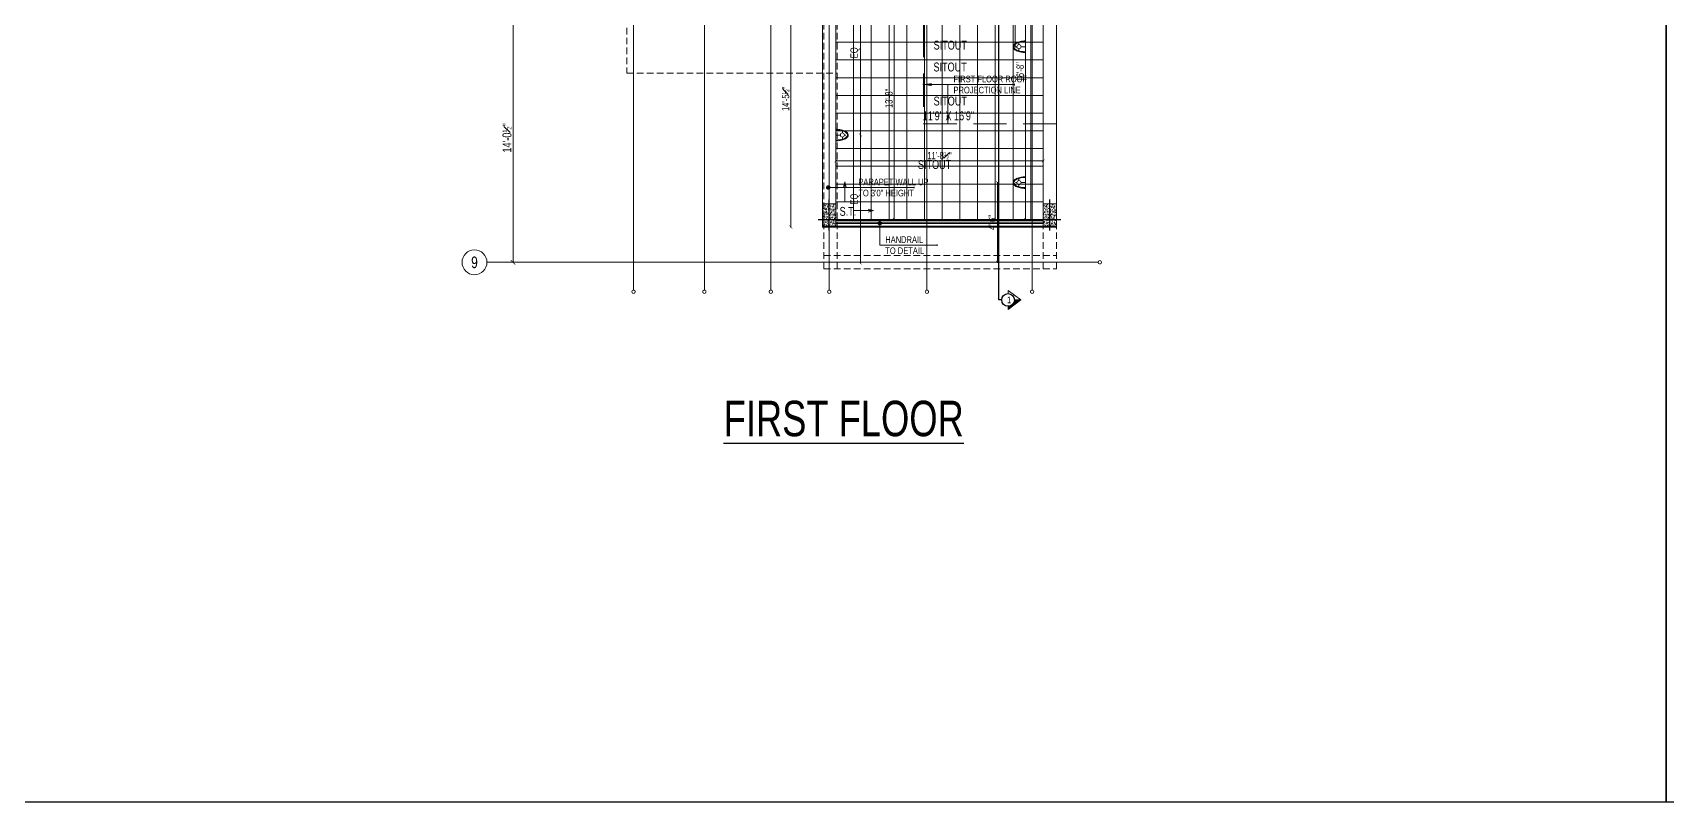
# Model space of a CAD drawing. Header units: inches. Extents: x 3365147 to 3374664, y 1380917 to 1384908.
# Drawn here: x 3371299 to 3372406, y 1382431 to 1382952 of the extents above; entities that cross this region are included whole.
import ezdxf
from ezdxf.enums import TextEntityAlignment as Align

# ---------------------------------------------------------------- set-up
doc = ezdxf.new("R2010")
doc.units = ezdxf.units.IN
doc.header["$LTSCALE"] = 18
doc.header["$MEASUREMENT"] = 0
doc.header["$PDSIZE"] = -1
for name, pattern in [('CENTER', [50.79999999999998, 31.75, -6.349999999999998, 6.349999999999998, -6.349999999999998]), ('CONTINOUS', [0]), ('DASHDOT', [1, 0.5, -0.25, 0, -0.25]), ('HIDDEN', [0.375, 0.25, -0.125]), ('HIDDEN2', [0.1875, 0.125, -0.0625])]:
    doc.linetypes.add(name, pattern=pattern)
for name, color, linetype, lineweight in [('COLUMN-00 _BC', 1, 'Continuous', 20), ('COLUMN-00 CENTER LINE_BC', 5, 'Continuous', 30), ('COLUMN-00 HATCH_BC', 4, 'Continuous', 9), ('COLUMN-GRID LINE DIM__BC', 3, 'Continuous', 15), ('DETAIL-SECTION ARROW HATCH_BC', 252, 'CONTINOUS', 5), ('DETAIL-SECTION ARROW_BC', 1, 'CONTINOUS', 18), ('DETAIL-SECTION-00_BC', 2, 'DASHDOT', 25), ('DIM-03_BC', 1, 'Continuous', 9), ('DIM-04_BC', 3, 'Continuous', 9), ('ELECTRICAL-CEILING-TEXT_ROOM_BC', 2, 'Continuous', 9), ('ELECTRICAL-DIM_BC', 20, 'Continuous', 9), ('ELECTRICAL-ROOF BEAM LINE_BC', 1, 'HIDDEN', 15), ('ELECTRICAL-WALL-POINTS-00_BC', 20, 'Continuous', 20), ('ELECTRICAL-WALL-POINTS-01_BC', 136, 'Continuous', 9), ('ELECTRICAL-WALL-POINTS-02_BC', 21, 'Continuous', 5), ('GRID LINE-00_BC', 9, 'CENTER', 9), ('GRID LINE-TEXT BORDER_BC', 4, 'CONTINOUS', 15), ('GRID LINE-TEXT_BC', 2, 'CONTINOUS', 15), ('INTERIOR-FLOORING TILE-04_BC', 199, 'Continuous', 13), ('SCHEME ROOM SIZE TEXT_BC', 2, 'Continuous', 18), ('SCHEME ROOM TEXT_BC', 2, 'Continuous', 25), ('STEPS-HANDRAIL-00_BC', 3, 'Continuous', 18), ('TEXT-00_ROOM_BC', 232, 'Continuous', 25), ('TEXT-02 _BC', 3, 'CONTINOUS', 18), ('TEXT-02_ARROW_BC', 4, 'Continuous', 13), ('TILE-START POINT ARROW-01_BC', 4, 'CONTINOUS', 13), ('TILE-START POINT TEXT-01_BC', 2, 'CONTINOUS', 18), ('WALL-00_BC', 7, 'Continuous', 30), ('WALL-04_BC', 4, 'Continuous', 15), ('WALL-06_BC', 9, 'Continuous', 9)]:
    doc.layers.add(name, color=color, linetype=linetype, lineweight=lineweight)
doc.styles.add('BC-WALL_DIM', font='swisscl.ttf')
doc.styles.add('DIM_BC', font='swisscl.ttf')
doc.styles.add('WD Room text', font='swisscl.ttf')
doc.dimstyles.new('BC-WALL_DIM-02', dxfattribs={"dimtxt": 4, "dimasz": 2, "dimexe": 4.5, "dimexo": 0, "dimgap": 1, "dimtad": 1, "dimdec": 4, "dimzin": 3, "dimdsep": 46, "dimlunit": 4, "dimtxsty": 'BC-WALL_DIM', "dimblk": 'ARCHTICK', "dimcen": 0.0625, "dimdle": 0.25, "dimse1": 1, "dimse2": 1, "dimclrd": 7, "dimclre": 4, "dimclrt": 256, "dimadec": 0, "dimazin": 0, "dimtfac": 0.5, "dimtdec": 4, "dimtix": 1, "dimtofl": 0, "dimtmove": 2, "dimatfit": 2, "dimfxl": 0, "dimfrac": 1, "dimtolj": 1, "dimtzin": 1, "dimlwd": -1, "dimarcsym": 0})
doc.dimstyles.new('DIM_BC', dxfattribs={"dimtxt": 4, "dimasz": 2, "dimexe": 4.5, "dimexo": 0, "dimgap": 1, "dimtad": 1, "dimdec": 4, "dimzin": 3, "dimdsep": 46, "dimlunit": 4, "dimtxsty": 'DIM_BC', "dimblk": 'ARCHTICK', "dimcen": 0.0625, "dimdle": 0.25, "dimse1": 1, "dimse2": 1, "dimclrd": 7, "dimclre": 4, "dimclrt": 256, "dimadec": 0, "dimazin": 0, "dimtfac": 0.5, "dimtdec": 4, "dimtix": 1, "dimtofl": 0, "dimtmove": 2, "dimatfit": 2, "dimfxl": 0, "dimfrac": 1, "dimtolj": 1, "dimtzin": 1, "dimlwd": -1, "dimarcsym": 0})
doc.dimstyles.new('WALL DIM-02_BC', dxfattribs={"dimtxt": 4, "dimasz": 2, "dimexe": 4.5, "dimexo": 0, "dimgap": 1, "dimtad": 1, "dimdec": 1, "dimzin": 0, "dimdsep": 46, "dimlunit": 4, "dimtxsty": 'BC-WALL_DIM', "dimblk": 'ARCHTICK', "dimcen": 0.0625, "dimdle": 0.25, "dimse1": 1, "dimse2": 1, "dimclrd": 7, "dimclre": 4, "dimclrt": 256, "dimadec": 0, "dimazin": 0, "dimtfac": 0.5, "dimtdec": 1, "dimtix": 1, "dimtofl": 0, "dimtmove": 2, "dimatfit": 2, "dimfxl": 0, "dimfrac": 1, "dimtolj": 1, "dimtzin": 1, "dimlwd": -1, "dimarcsym": 0})
doc.dimstyles.new("Working 10'", dxfattribs={"dimscale": 0.8, "dimtxt": 10, "dimasz": 4.5, "dimexe": 2.5, "dimexo": 3, "dimgap": 1.25, "dimtad": 1, "dimdec": 3, "dimzin": 3, "dimdsep": 46, "dimlunit": 4, "dimtxsty": 'WD Room text', "dimblk": 'ARCHTICK', "dimcen": 0, "dimclrd": 256, "dimclre": 1, "dimadec": 0, "dimazin": 0, "dimtfac": 0.6, "dimtdec": 3, "dimtix": 1, "dimtmove": 2, "dimatfit": 3, "dimfxl": 0, "dimfrac": 1, "dimtolj": 1, "dimtzin": 3, "dimlwd": -1, "dimlwe": -1, "dimarcsym": 0})

# ---------------------------------------------------------------- blocks, each defined once
blk = doc.blocks.new('ARCHTICK')
at = {"color": 0, "const_width": 0.15}
blk.add_lwpolyline([(-0.5, -0.5), (0.5, 0.5)], dxfattribs=at)
blk = doc.blocks.new('*D914')
at = {"layer": 'Defpoints', "color": 0, "transparency": 16777216}
for p in [(3371983.75866467, 1383025.305888609), (3371971.7586647, 1382825.286636693), (3371983.758663395, 1382825.286636693)]:
    blk.add_point(p, dxfattribs=at)
at = {"layer": 'DIM-03_BC', "color": 7, "linetype": 'Continuous', "transparency": 16777216}
blk.add_line((3371971.7586647, 1383025.555888609), (3371971.7586647, 1382825.036636693), dxfattribs=at)
at = {"layer": 'DIM-03_BC', "color": 7, "transparency": 16777216, "xscale": 2, "yscale": 2, "zscale": 2}
for p, rotation in [((3371971.7586647, 1383025.305888609), 90), ((3371971.7586647, 1382825.286636693), 270)]:
    blk.add_blockref('ARCHTICK', p, dxfattribs=dict(at, rotation=rotation))
at = {"layer": 'DIM-03_BC', "transparency": 16777216, "insert": (3371968.19804871, 1382925.29626265), "char_height": 5, "attachment_point": 5, "rotation": 90, "style": 'DIM_BC'}
blk.add_mtext('\\A1;16\'-8"', dxfattribs=at)
blk = doc.blocks.new('_ArchTick')
at = {"color": 0, "linetype": 'ByBlock', "const_width": 0.15}
blk.add_lwpolyline([(-0.5, -0.5), (0.5, 0.5)], dxfattribs=at)
blk = doc.blocks.new('*D916')
at = {"layer": 'Defpoints', "color": 0, "transparency": 16777216}
for p in [(3371843.323111227, 1382993.786035506), (3371812.810788671, 1382820.192307081), (3371843.323111227, 1382820.192307081)]:
    blk.add_point(p, dxfattribs=at)
at = {"layer": 'DIM-04_BC', "color": 7, "linetype": 'Continuous', "transparency": 16777216}
blk.add_line((3371812.810788671, 1382994.036035506), (3371812.810788671, 1382819.942307081), dxfattribs=at)
at = {"layer": 'DIM-04_BC', "color": 7, "transparency": 16777216, "xscale": 2, "yscale": 2, "zscale": 2}
for p, rotation in [((3371812.810788671, 1382993.786035506), 90), ((3371812.810788671, 1382820.192307081), 270)]:
    blk.add_blockref('ARCHTICK', p, dxfattribs=dict(at, rotation=rotation))
at = {"layer": 'DIM-04_BC', "transparency": 16777216, "insert": (3371809.260002302, 1382906.989171292), "char_height": 5, "attachment_point": 5, "rotation": 90, "style": 'DIM_BC'}
blk.add_mtext('\\A1;14\'-5{\\H0.5x;\\S1#2;}"', dxfattribs=at)
blk = doc.blocks.new('*D917')
at = {"layer": 'Defpoints', "color": 0, "transparency": 16777216}
for p in [(3371983.758664668, 1382864.98871439), (3371843.323111225, 1382849.129066476), (3371983.758664668, 1382849.127956176)]:
    blk.add_point(p, dxfattribs=at)
at = {"layer": 'DIM-03_BC', "color": 7, "linetype": 'Continuous', "transparency": 16777216}
blk.add_line((3371843.073111225, 1382864.98871439), (3371984.008664668, 1382864.98871439), dxfattribs=at)
at = {"layer": 'DIM-03_BC', "color": 7, "transparency": 16777216, "xscale": 2, "yscale": 2, "zscale": 2, "rotation": 180}
blk.add_blockref('ARCHTICK', (3371843.323111225, 1382864.98871439), dxfattribs=at)
at = {"layer": 'DIM-03_BC', "color": 7, "transparency": 16777216, "xscale": 2, "yscale": 2, "zscale": 2}
blk.add_blockref('ARCHTICK', (3371983.758664668, 1382864.98871439), dxfattribs=at)
at = {"layer": 'DIM-03_BC', "transparency": 16777216, "insert": (3371913.540887946, 1382868.549330379), "char_height": 5, "attachment_point": 5, "style": 'DIM_BC'}
blk.add_mtext('\\A1;11\'-8{\\H0.5x;\\S1#2;}"', dxfattribs=at)
blk = doc.blocks.new('*D933')
at = {"layer": 'COLUMN-GRID LINE DIM__BC', "color": 7, "transparency": 16777216}
blk.add_line((3371624.654938511, 1382965.034484976), (3371624.654938511, 1382796.065748741), dxfattribs=at)
at = {"layer": 'Defpoints', "color": 0, "transparency": 16777216}
for p in [(3371657.690908763, 1382964.784484976), (3371624.654938511, 1382796.315748741), (3371657.690908763, 1382796.315748741)]:
    blk.add_point(p, dxfattribs=at)
at = {"layer": 'COLUMN-GRID LINE DIM__BC', "color": 7, "transparency": 16777216, "xscale": 3, "yscale": 3, "zscale": 3}
for p, rotation in [((3371624.654938511, 1382964.784484976), 90), ((3371624.654938511, 1382796.315748741), 270)]:
    blk.add_blockref('ARCHTICK', p, dxfattribs=dict(at, rotation=rotation))
at = {"layer": 'COLUMN-GRID LINE DIM__BC', "transparency": 16777216, "insert": (3371620.582199323, 1382880.550116857), "char_height": 6, "attachment_point": 5, "rotation": 90, "style": 'BC-WALL_DIM'}
blk.add_mtext('\\A1;14\'-0{\\H0.5x;\\S1#2;}"', dxfattribs=at)
blk = doc.blocks.new('*U436')
at = {"linetype": 'CENTER', "ltscale": 0.1}
blk.add_line((1.110223024625157e-16, 0), (25.47780267974587, 0), dxfattribs=at)
at = {"linetype": 'Continuous', "const_width": 0.015}
blk.add_lwpolyline([(25.47771698158733, 5.724587470723463e-17, 1), (25.53430281176538, 5.724587470723463e-17, 1)], format="xyb", close=True, dxfattribs=at)
at = {"layer": 'GRID LINE-TEXT BORDER_BC'}
blk.add_circle((-0.2141686873997627, 0), 0.2141686873997422, dxfattribs=at)
at = {"layer": 'GRID LINE-TEXT_BC', "style": 'DIM_BC'}
blk.add_attdef('AA', text='', height=0.2, rotation=90.0000000000445, dxfattribs=at).set_placement((-0.2141686873997627, 0), align=Align.MIDDLE_CENTER)
blk = doc.blocks.new('*U623')
at = {"linetype": 'CENTER', "ltscale": 0.1}
blk.add_line((1.110223024625157e-16, 0), (25.47780267974587, 0), dxfattribs=at)
at = {"linetype": 'Continuous', "const_width": 0.015}
blk.add_lwpolyline([(25.47771698158733, 5.724587470723463e-17, 1), (25.53430281176538, 5.724587470723463e-17, 1)], format="xyb", close=True, dxfattribs=at)
at = {"layer": 'GRID LINE-TEXT BORDER_BC'}
blk.add_circle((-0.2141686873997627, 0), 0.2141686873997422, dxfattribs=at)
at = {"layer": 'GRID LINE-TEXT_BC', "style": 'DIM_BC'}
blk.add_attdef('AA', text='', height=0.2, rotation=90.0000000000445, dxfattribs=at).set_placement((-0.2141686873997627, 0), align=Align.MIDDLE_CENTER)
blk = doc.blocks.new('*U618')
at = {"linetype": 'CENTER', "ltscale": 0.1}
blk.add_line((1.110223024625157e-16, 0), (25.47780267974587, 0), dxfattribs=at)
at = {"linetype": 'Continuous', "const_width": 0.015}
blk.add_lwpolyline([(25.47771698158733, 5.724587470723463e-17, 1), (25.53430281176538, 5.724587470723463e-17, 1)], format="xyb", close=True, dxfattribs=at)
at = {"layer": 'GRID LINE-TEXT BORDER_BC'}
blk.add_circle((-0.2141686873997627, 0), 0.2141686873997422, dxfattribs=at)
at = {"layer": 'GRID LINE-TEXT_BC', "style": 'DIM_BC'}
blk.add_attdef('AA', text='', height=0.2, rotation=90.0000000000445, dxfattribs=at).set_placement((-0.2141686873997627, 0), align=Align.MIDDLE_CENTER)
blk = doc.blocks.new('*U613')
at = {"linetype": 'CENTER', "ltscale": 0.1}
blk.add_line((1.110223024625157e-16, 0), (25.47780267974587, 0), dxfattribs=at)
at = {"linetype": 'Continuous', "const_width": 0.015}
blk.add_lwpolyline([(25.47771698158733, 5.724587470723463e-17, 1), (25.53430281176538, 5.724587470723463e-17, 1)], format="xyb", close=True, dxfattribs=at)
at = {"layer": 'GRID LINE-TEXT BORDER_BC'}
blk.add_circle((-0.2141686873997627, 0), 0.2141686873997422, dxfattribs=at)
at = {"layer": 'GRID LINE-TEXT_BC', "style": 'DIM_BC'}
blk.add_attdef('AA', text='', height=0.2, rotation=90.0000000000445, dxfattribs=at).set_placement((-0.2141686873997627, 0), align=Align.MIDDLE_CENTER)
blk = doc.blocks.new('*U608')
at = {"linetype": 'CENTER', "ltscale": 0.1}
blk.add_line((1.110223024625157e-16, 0), (25.47780267974587, 0), dxfattribs=at)
at = {"linetype": 'Continuous', "const_width": 0.015}
blk.add_lwpolyline([(25.47771698158733, 5.724587470723463e-17, 1), (25.53430281176538, 5.724587470723463e-17, 1)], format="xyb", close=True, dxfattribs=at)
at = {"layer": 'GRID LINE-TEXT BORDER_BC'}
blk.add_circle((-0.2141686873997627, 0), 0.2141686873997422, dxfattribs=at)
at = {"layer": 'GRID LINE-TEXT_BC', "style": 'DIM_BC'}
blk.add_attdef('AA', text='', height=0.2, rotation=90.0000000000445, dxfattribs=at).set_placement((-0.2141686873997627, 0), align=Align.MIDDLE_CENTER)
blk = doc.blocks.new('*U603')
at = {"linetype": 'CENTER', "ltscale": 0.1}
blk.add_line((1.110223024625157e-16, 0), (25.47780267974587, 0), dxfattribs=at)
at = {"linetype": 'Continuous', "const_width": 0.015}
blk.add_lwpolyline([(25.47771698158733, 5.724587470723463e-17, 1), (25.53430281176538, 5.724587470723463e-17, 1)], format="xyb", close=True, dxfattribs=at)
at = {"layer": 'GRID LINE-TEXT BORDER_BC'}
blk.add_circle((-0.2141686873997627, 0), 0.2141686873997422, dxfattribs=at)
at = {"layer": 'GRID LINE-TEXT_BC', "style": 'DIM_BC'}
blk.add_attdef('AA', text='', height=0.2, rotation=90.0000000000445, dxfattribs=at).set_placement((-0.2141686873997627, 0), align=Align.MIDDLE_CENTER)
blk = doc.blocks.new('*U431')
at = {"linetype": 'CENTER', "ltscale": 0.1}
blk.add_line((1.110223024625157e-16, 0), (10.51656835569302, 0), dxfattribs=at)
at = {"linetype": 'Continuous', "const_width": 0.015}
blk.add_lwpolyline([(10.51648265753448, 5.724587470723463e-17, 1), (10.57306848771253, 5.724587470723463e-17, 1)], format="xyb", close=True, dxfattribs=at)
at = {"layer": 'GRID LINE-TEXT BORDER_BC'}
blk.add_circle((-0.2141686873997627, 0), 0.2141686873997422, dxfattribs=at)
at = {"layer": 'GRID LINE-TEXT_BC', "style": 'DIM_BC'}
blk.add_attdef('AA', text='', height=0.2, dxfattribs=at).set_placement((-0.2141686873997627, 0), align=Align.MIDDLE_CENTER)
blk = doc.blocks.new('*U1335')
at = {"layer": 'DETAIL-SECTION ARROW HATCH_BC', "linetype": 'Continuous', "transparency": 33554687}
h = blk.add_hatch(dxfattribs=at)
h.set_pattern_fill('ANSI31', color=256, scale=0.06451599999999999, style=0)
h.set_pattern_definition([(45, (17.7127543672882, -8.431632918223361), (-0.0057024626368789, 0.0057024626368789), [])])
h.paths.add_polyline_path([(-0.2903219999990937, -0.2870960000056698), (-0.1935479999999073, -0.2870960000056698, 0.4142135623730951), (0, -0.4806440000321801), (0, -0.6741920000113396)])
h = blk.add_hatch(dxfattribs=at)
h.set_pattern_fill('ANSI31', color=256, scale=0.06451599999999999, style=0)
h.set_pattern_definition([(45, (62.10808388955135, -8.431632918223361), (-0.0057024626368789, 0.0057024626368789), [])])
h.paths.add_polyline_path([(44.10500752226417, -0.2870960000056698), (44.2017815222633, -0.2870960000056698, 0.4142135623730951), (44.39532952226315, -0.4806440000321801), (44.39532952226315, -0.6741920000113396)])
at = {"linetype": 'Continuous', "transparency": 33554687}
for p, q in [((0, -0.0935479999791597), (0, 0)), ((44.39532952226315, 0), (44.39532952226315, -0.0935479999791597))]:
    blk.add_line(p, q, dxfattribs=at)
at = {"transparency": 33554687}
blk.add_line((0, 0), (44.39532952226315, 0), dxfattribs=at)
at = {"linetype": 'CONTINOUS', "transparency": 33554687}
for centre in [(0, -0.2870960000056698), (44.39532952226315, -0.2870960000056698)]:
    blk.add_circle(centre, 0.193548, dxfattribs=at)
at = {"layer": 'DETAIL-SECTION ARROW_BC', "transparency": 33554687}
for p, q in [((0, -0.4806440000321801), (0, -0.6741920000113396)), ((44.39532952226315, -0.4806440000321801), (44.39532952226315, -0.6741920000113396))]:
    blk.add_line(p, q, dxfattribs=at)
for points in [[(0.1935479999991685, -0.2870960000056698), (0.2903219999990938, -0.2870960000056698), (0, -0.6741920000113396), (-0.2903219999990937, -0.2870960000056698), (-0.1935479999999073, -0.2870960000056698)], [(44.58887752226232, -0.2870960000056698), (44.68565152226224, -0.2870960000056698), (44.39532952226315, -0.6741920000113396), (44.10500752226405, -0.2870960000056698), (44.2017815222633, -0.2870960000056698)]]:
    blk.add_lwpolyline(points, dxfattribs=at)
at = {"linetype": 'CONTINOUS', "transparency": 33554687, "style": 'DIM_BC'}
for tag, rotation, p in [('1', 269.9999999999997, (-1.804112415015879e-16, -0.317633352561371)), ('2', 269.9999999999988, (44.39532952226315, -0.2869649384067169))]:
    blk.add_attdef(tag, text='', height=0.2, rotation=rotation, dxfattribs=at).set_placement(p, align=Align.MIDDLE_CENTER)
blk = doc.blocks.new('EW-COMPOUND WALL LIGHT_BC')
blk.add_line((9.112710586123285e-13, 0), (-4.529709940470639e-13, 3.023274702813069))
at = {"ltscale": 20}
blk.add_line((4.927180831857994, -2.282618538629322e-13), (-4.927180831858051, -2.273736754432321e-13), dxfattribs=at)
blk.add_circle((-5.666578317686799e-13, 4.42327470281316), 1.39999999999998)
blk.add_open_spline([(3.919422597587028, -4.934149027150708e-16), (3.919422597587028, 0.6384450161248356), (3.886240571498452, 1.276851265010431), (3.69707317533407, 3.068895585618411), (3.45808804819693, 4.178167057647556), (2.780900254802433, 6.080079498354417), (2.346086102663083, 6.873572735011075), (1.540509031184819, 7.740001427009764), (1.235011323623786, 7.977291703959489), (0.5693319713623007, 8.291135297106669), (0.20740182438945, 8.364119354598778), (-0.5091560258747351, 8.30978772698749), (-0.8580905588945245, 8.184296171254129), (-1.493464031663648, 7.782828061402194), (-1.782766559546293, 7.508424804293635), (-2.308911236789998, 6.842002567723537), (-2.54619495492778, 6.449110309078345), (-3.161279140388435, 5.160337164038982), (-3.470162470466756, 4.12922174549638), (-3.833694994223807, 2.046450713189454), (-3.919422597587028, 1.023430174657857), (-3.919422597587028, 1.480244708145212e-15)], degree=3, knots=[1.570796326794897, 1.570796326794897, 1.570796326794897, 1.570796326794897, 1.808479811528694, 1.808479811528694, 2.255914330366457, 2.255914330366457, 2.70334884920422, 2.70334884920422, 2.93898368553105, 2.93898368553105, 3.174618521857881, 3.174618521857881, 3.410253358184711, 3.410253358184711, 3.645888194511541, 3.645888194511541, 3.881523030838371, 3.881523030838371, 4.331381306817332, 4.331381306817332, 4.71238898038469, 4.71238898038469, 4.71238898038469, 4.71238898038469])
at = {"layer": 'ELECTRICAL-WALL-POINTS-01_BC'}
for p, q in [((-2.407758234271567, 4.423274702812705), (-1.400000000000544, 4.42327470281316)), ((1.77635683940025e-15, 6.831032937084274), (-4.529709940470639e-13, 5.823274702813251)), ((2.40775823427032, 4.423274702812703), (1.399999999999411, 4.423274702813158))]:
    blk.add_line(p, q, dxfattribs=at)
at = {"layer": 'ELECTRICAL-WALL-POINTS-02_BC'}
blk.add_ellipse((0, 0), major_axis=(0, -7.838791171355297), ratio=0.4357232391816585, start_param=1.570796326794897, end_param=4.71238898038469, dxfattribs=at)
blk = doc.blocks.new('*D1413')
at = {"layer": 'Defpoints', "color": 0, "transparency": 16777216}
for p in [(3371964.768968609, 1383025.305888609), (3371983.75866467, 1383025.305888609), (3371983.75866467, 1382942.277491272)]:
    blk.add_point(p, dxfattribs=at)
at = {"layer": 'ELECTRICAL-DIM_BC', "color": 7, "transparency": 16777216}
blk.add_line((3371964.768968609, 1382942.027491272), (3371964.768968609, 1383025.555888609), dxfattribs=at)
at = {"layer": 'ELECTRICAL-DIM_BC', "color": 7, "transparency": 16777216, "xscale": 2, "yscale": 2, "zscale": 2}
for p, rotation in [((3371964.768968609, 1383025.305888609), 90), ((3371964.768968609, 1382942.277491272), 270)]:
    blk.add_blockref('ARCHTICK', p, dxfattribs=dict(at, rotation=rotation))
at = {"layer": 'ELECTRICAL-DIM_BC', "transparency": 16777216, "insert": (3371961.208352619, 1382983.79168994), "char_height": 5, "attachment_point": 5, "rotation": 90, "style": 'BC-WALL_DIM'}
blk.add_mtext('\\A1;6\'-11"', dxfattribs=at)
blk = doc.blocks.new('*D1414')
at = {"layer": 'Defpoints', "color": 0, "transparency": 16777216}
for p in [(3371843.323111227, 1382882.499093937), (3371843.323109316, 1382795.692299268), (3371860.035340292, 1382795.692299268)]:
    blk.add_point(p, dxfattribs=at)
at = {"layer": 'ELECTRICAL-DIM_BC', "color": 7, "transparency": 16777216}
blk.add_line((3371860.035340292, 1382882.749093937), (3371860.035340292, 1382795.442299268), dxfattribs=at)
at = {"layer": 'ELECTRICAL-DIM_BC', "color": 7, "transparency": 16777216, "xscale": 2, "yscale": 2, "zscale": 2}
for p, rotation in [((3371860.035340292, 1382882.499093937), 90), ((3371860.035340292, 1382795.692299268), 270)]:
    blk.add_blockref('ARCHTICK', p, dxfattribs=dict(at, rotation=rotation))
at = {"layer": 'ELECTRICAL-DIM_BC', "transparency": 16777216, "insert": (3371856.335471353, 1382839.095696601), "char_height": 5, "attachment_point": 5, "rotation": 90, "style": 'BC-WALL_DIM'}
blk.add_mtext('\\A1;EQ', dxfattribs=at)
blk = doc.blocks.new('*D1415')
at = {"layer": 'Defpoints', "color": 0, "transparency": 16777216}
for p in [(3371843.323111227, 1382993.786035506), (3371860.035340296, 1382993.786035506), (3371843.323111227, 1382882.499093937)]:
    blk.add_point(p, dxfattribs=at)
at = {"layer": 'ELECTRICAL-DIM_BC', "color": 7, "transparency": 16777216}
blk.add_line((3371860.035340296, 1382882.249093937), (3371860.035340296, 1382994.036035506), dxfattribs=at)
at = {"layer": 'ELECTRICAL-DIM_BC', "color": 7, "transparency": 16777216, "xscale": 2, "yscale": 2, "zscale": 2}
for p, rotation in [((3371860.035340296, 1382993.786035506), 90), ((3371860.035340296, 1382882.499093937), 270)]:
    blk.add_blockref('ARCHTICK', p, dxfattribs=dict(at, rotation=rotation))
at = {"layer": 'ELECTRICAL-DIM_BC', "transparency": 16777216, "insert": (3371856.335471357, 1382938.14256472), "char_height": 5, "attachment_point": 5, "rotation": 90, "style": 'BC-WALL_DIM'}
blk.add_mtext('\\A1;EQ', dxfattribs=at)
blk = doc.blocks.new('*D1880')
at = {"layer": 'Defpoints', "color": 0, "transparency": 16777216}
for p in [(3371971.75866467, 1382850.283196602), (3371952.768968618, 1382796.28825195), (3371971.75866467, 1382796.28825195)]:
    blk.add_point(p, dxfattribs=at)
at = {"layer": 'ELECTRICAL-DIM_BC', "color": 7, "transparency": 16777216}
blk.add_line((3371952.768968618, 1382850.533196602), (3371952.768968618, 1382796.03825195), dxfattribs=at)
at = {"layer": 'ELECTRICAL-DIM_BC', "color": 7, "transparency": 16777216, "xscale": 2, "yscale": 2, "zscale": 2}
for p, rotation in [((3371952.768968618, 1382850.283196602), 90), ((3371952.768968618, 1382796.28825195), 270)]:
    blk.add_blockref('ARCHTICK', p, dxfattribs=dict(at, rotation=rotation))
at = {"layer": 'ELECTRICAL-DIM_BC', "transparency": 16777216, "insert": (3371949.208352628, 1382823.285724275), "char_height": 5, "attachment_point": 5, "rotation": 90, "style": 'BC-WALL_DIM'}
blk.add_mtext('\\A1;4\'-6"', dxfattribs=at)
blk = doc.blocks.new('*U479')
at = {"layer": 'COLUMN-00 HATCH_BC'}
h = blk.add_hatch(dxfattribs=at)
h.set_pattern_fill('AR-CONC', color=256, scale=0.25)
h.set_pattern_definition([(49.99999999999999, (2.588408843262613e-06, 5.996753859275486), (1.793150456501884, -0.1568803374564878), [0.1875, -2.0625]), (355, (2.588408843262613e-06, 5.996753859275486), (-0.3468783340325, 1.88048033425003), [0.15, -1.65]), (100.45144446, (0.1494317909088432, 5.983680499275486), (1.44627211681778, 1.723599977421574), [0.15935048, -1.75285528]), (46.18420000000002, (2.588408843262613e-06, 6.496753859275486), (2.668103326678931, -0.4137982019826913), [0.2812499999999997, -3.093749999999997]), (96.63563548999993, (0.2223444509088432, 6.462270591775487), (2.336654864185571, 2.435296501936376), [0.239025855, -2.629284399999999]), (351.1841639899999, (2.588408843262613e-06, 6.496753859275486), (2.336654862636933, 2.435296500674975), [0.225, -2.4750000025]), (21, (0.2500025884088437, 6.371753859275486), (1.492267630296154, -1.006547226663347), [0.1875, -2.0625]), (326.0000000000001, (0.2500025884088437, 6.371753859275486), (0.6082883298039543, 1.812875112617133), [0.15, -1.65]), (71.45144474, (0.3743582234088434, 6.287874924275486), (2.100555941824928, 0.8063278820158846), [0.159350475, -1.75285528]), (37.50000000000001, (2.588408843262613e-06, 5.996753859275486), (0.03039963829322667, 0.8322346345782787), [0, -1.63, 0, -1.675, 0, -1.65625]), (7.499999999999999, (2.588408843262613e-06, 5.996753859275486), (0.6576738436053715, 0.9860292797059006), [0, -0.955, 0, -1.5925, 0, -0.63125]), (327.5, (-0.5574974115911566, 5.996753859275486), (1.334556090431023, -0.0563871793359495), [0, -0.625, 0, -1.95, 0, -2.5875]), (317.5, (-0.8074974115911566, 5.996753859275486), (1.457965423355966, 0.2502624558307941), [0, -0.8125, 0, -1.295, 0, -1.8375])])
h.paths.add_polyline_path([(-4.499999997316879, -4.50162307042774), (4.500000002683121, -4.501623070467758), (4.500002585725722, 10.49837692970323), (-4.499997414274278, 10.49837692974324)])
blk.add_lwpolyline([(-4.499999997316879, -4.50162307042774), (4.500000002683121, -4.501623070467758), (4.500002585725722, 10.49837692970323), (-4.499997414274278, 10.49837692974324)], close=True)
at = {"layer": 'COLUMN-00 CENTER LINE_BC'}
for p, q in [((-2.582668346176685e-06, -7.501623070409551), (3.742553359895269e-10, 13.49837692976143)), ((-7.499997414648533, -1.818989403545856e-11), (7.500002585351467, -5.820766091346741e-11))]:
    blk.add_line(p, q, dxfattribs=at)
blk = doc.blocks.new('*D2122')
at = {"layer": 'Defpoints', "color": 0, "transparency": 16777216}
for p in [(3371873.323111226, 1382989.294164674), (3371873.323111226, 1382825.286636693), (3371882.840863337, 1382825.286636693)]:
    blk.add_point(p, dxfattribs=at)
at = {"layer": 'DIM-04_BC', "color": 7, "linetype": 'Continuous', "transparency": 16777216}
blk.add_line((3371882.840863337, 1382989.544164674), (3371882.840863337, 1382825.036636693), dxfattribs=at)
at = {"layer": 'DIM-04_BC', "color": 7, "transparency": 16777216, "xscale": 2, "yscale": 2, "zscale": 2}
for p, rotation in [((3371882.840863337, 1382989.294164674), 90), ((3371882.840863337, 1382825.286636693), 270)]:
    blk.add_blockref('ARCHTICK', p, dxfattribs=dict(at, rotation=rotation))
at = {"layer": 'DIM-04_BC', "transparency": 16777216, "insert": (3371879.276970807, 1382907.290400682), "char_height": 5, "attachment_point": 5, "rotation": 90, "style": 'DIM_BC'}
blk.add_mtext('\\A1;13\'-8"', dxfattribs=at)

msp = doc.modelspace()

# ---------------------------------------------------------------- hatches: boundary and pattern name
at = {"layer": 'INTERIOR-FLOORING TILE-04_BC'}
h = msp.add_hatch(dxfattribs=at)
h.set_pattern_fill('_USER', color=256, scale=12, double=1, pattern_type=0)
h.set_pattern_definition([(0, (3371843.323106829, 1382825.286517433), (0, 12), []), (90, (3371843.323106829, 1382825.286517433), (-12, 7.347880794884119e-16), [])])
h.paths.add_polyline_path([(3371843.323111225, 1382989.294164675), (3371873.323111225, 1382989.294164673), (3371873.323111227, 1383025.286035503), (3371983.758664668, 1383025.286035503), (3371983.758664668, 1382825.286636693), (3371843.323106829, 1382825.286636693)])

# ---------------------------------------------------------------- linework, layer by layer
at = {"layer": 'ELECTRICAL-ROOF BEAM LINE_BC'}
for p, q in [((3371983.758668616, 1382791.844723353), (3371983.758668615, 1383528.87189728)), ((3371992.758668616, 1382791.844723353), (3371992.758668616, 1383528.87189728)), ((3371701.758671201, 1383380.397105625), (3371701.758671201, 1382924.31345959)), ((3371835.258668616, 1382791.844723353), (3371835.258668617, 1383194.496897279)), ((3371844.258668617, 1382791.844723353), (3371844.258668616, 1383194.49689728)), ((3371701.758671201, 1382924.31345959), (3371844.258668617, 1382924.31345959)), ((3371835.258668616, 1382800.844723353), (3371992.758668616, 1382800.844723353)), ((3371835.258668616, 1382791.844723353), (3371992.758668616, 1382791.844723353))]:
    msp.add_line(p, q, dxfattribs=at)
at = {"layer": 'INTERIOR-FLOORING TILE-04_BC'}
for points in [[(3371843.323111225, 1382989.294164675), (3371873.323111225, 1382989.294164673), (3371873.323111227, 1383025.286035503), (3371983.758664668, 1383025.286035503), (3371983.758664668, 1382825.286636693), (3371843.323106829, 1382825.286636693)], [(3371843.323106829, 1382825.286517433), (3371855.323106829, 1382825.286517433), (3371855.323106829, 1382837.286517433), (3371843.323106829, 1382837.286517433)]]:
    msp.add_lwpolyline(points, close=True, dxfattribs=at)
at = {"layer": 'STEPS-HANDRAIL-00_BC', "transparency": 33554687}
for p, q in [((3371983.758662581, 1382823.56406094), (3371843.323108642, 1382823.56406094)), ((3371983.758662408, 1382822.564060941), (3371843.323108641, 1382822.56406094))]:
    msp.add_line(p, q, dxfattribs=at)
at = {"layer": 'TEXT-02_ARROW_BC'}
for p, q in [((3371964.415734942, 1382916.050169991), (3371964.415734942, 1382917.250169992)), ((3371896.375696117, 1382846.425427018), (3371896.375696117, 1382847.425427018)), ((3371911.859009839, 1382807.374708351), (3371911.859009839, 1382808.374708351))]:
    msp.add_line(p, q, dxfattribs=at)
at = {"layer": 'WALL-00_BC'}
for points in [[(3371276.663469139, 1383944.324164588), (3372405.853860197, 1383944.324164588), (3372405.853860197, 1382430.682470727), (3371276.663469139, 1382430.682470727)], [(3373535.044251254, 1382430.682449505), (3372405.853860197, 1382430.682449505), (3372405.85383467, 1383187.503307046), (3373535.044225727, 1383187.503307046)]]:
    msp.add_lwpolyline(points, close=True, dxfattribs=at)
at = {"layer": 'WALL-04_BC', "linetype": 'HIDDEN2', "ltscale": 10}
for p, q in [((3371902.758664677, 1383025.305888609), (3371902.758664677, 1382890.055888607)), ((3371902.758664677, 1382890.055888607), (3371992.758664668, 1382890.055888607))]:
    msp.add_line(p, q, dxfattribs=at)
at = {"layer": 'WALL-04_BC'}
for p, q in [((3371983.758664668, 1383025.305888609), (3371983.758664668, 1382829.192307081)), ((3371992.758664668, 1383025.305888609), (3371992.758664668, 1382820.192307081)), ((3371834.323111225, 1382820.192307081), (3371834.323111225, 1382993.786035505)), ((3371843.323111225, 1382829.192307081), (3371843.323111225, 1382993.786035505)), ((3371834.323111225, 1382820.192307081), (3371992.758664668, 1382820.192307081)), ((3371843.323111225, 1382824.692307081), (3371983.758664668, 1382824.692307081))]:
    msp.add_line(p, q, dxfattribs=at)
at = {"layer": 'WALL-06_BC'}
for p, q in [((3371843.323108641, 1382825.286636693), (3371983.758662877, 1382825.286636693)), ((3371843.323108641, 1382820.786636693), (3371983.758662102, 1382820.786636693))]:
    msp.add_line(p, q, dxfattribs=at)

# ---------------------------------------------------------------- block references
at = {"layer": 'COLUMN-00 _BC', "transparency": 33554687}
for p in [(3371838.823106056, 1382825.315688138), (3371988.258659516, 1382825.315688138)]:
    msp.add_blockref('*U479', p, dxfattribs=at)
at = {"layer": 'DETAIL-SECTION-00_BC', "transparency": 33554687}
ref = msp.add_blockref('*U1335', (3371953.634784808, 1382770.834774496), dxfattribs=dict(at, xscale=22.14566929133859, yscale=22.14566929133859, zscale=22.14566929133859, rotation=90))
ref.add_attrib('2', '1', dxfattribs={"layer": '0', "linetype": 'CONTINOUS', "height": 4.429133858267719, "style": 'DIM_BC'}).set_placement((3371960.66898799, 1383753.999060176), align=Align.MIDDLE_CENTER)
ref.add_attrib('1', '1', dxfattribs={"layer": '0', "linetype": 'CONTINOUS', "height": 4.429133858267718, "style": 'DIM_BC'}).set_placement((3371960.66898799, 1382770.834774496), align=Align.MIDDLE_CENTER)
at = {"layer": 'ELECTRICAL-WALL-POINTS-00_BC', "color": 4, "transparency": 33554687, "rotation": 90.00000000000001}
msp.add_blockref('EW-COMPOUND WALL LIGHT_BC', (3371971.758664668, 1382942.277491271), dxfattribs=at)
at = {"layer": 'ELECTRICAL-WALL-POINTS-00_BC', "color": 4, "transparency": 33554687, "xscale": -1}
for p, rotation in [((3371843.323111225, 1382882.499093937), 270), ((3371971.758664668, 1382850.283196602), 90)]:
    msp.add_blockref('EW-COMPOUND WALL LIGHT_BC', p, dxfattribs=dict(at, rotation=rotation))
at = {"layer": 'GRID LINE-00_BC', "xscale": 39.37007874015748, "yscale": 39.37007874015748, "zscale": 39.37007874015748, "rotation": 270}
for name, p, values in [('*U436', (3371706.275143441, 1383780.556592743), {'AA': 'A'}), ('*U623', (3371754.240277217, 1383780.556592743), {'AA': 'B'}), ('*U618', (3371799.258667772, 1383780.556592743), {'AA': 'C'}), ('*U613', (3371838.823114314, 1383780.556592743), {'AA': 'D'}), ('*U608', (3371905.008667772, 1383780.556592743), {'AA': 'E'}), ('*U603', (3371976.258667774, 1383780.556592743), {'AA': 'F'})]:
    msp.add_blockref(name, p, dxfattribs=at).add_auto_attribs(values)
at = {"layer": 'GRID LINE-00_BC', "xscale": 39.37007874015748, "yscale": 39.37007874015748, "zscale": 39.37007874015748}
msp.add_blockref('*U431', (3371606.949991824, 1382796.315748741), dxfattribs=at).add_auto_attribs({'AA': '9'})

# ---------------------------------------------------------------- texts
at = {"layer": 'Defpoints', "insert": (3371843.005013997, 1382690.391391332), "char_height": 24, "attachment_point": 4, "style": 'WD Room text'}
msp.add_mtext('\\pi-75.7038;{\\LFIRST FLOOR }', dxfattribs=at)
at = {"layer": 'ELECTRICAL-CEILING-TEXT_ROOM_BC', "insert": (3371909.425148417, 1382857.444049217), "char_height": 6, "attachment_point": 4, "style": 'DIM_BC'}
msp.add_mtext('\\pi-10.51573;SITOUT \\P\\pi-0.94168; ', dxfattribs=at)
at = {"layer": 'INTERIOR-FLOORING TILE-04_BC', "insert": (3371919.929324055, 1382923.502212194), "char_height": 6, "attachment_point": 4, "style": 'DIM_BC'}
msp.add_mtext('\\pi-10.51573;SITOUT \\P\\pi-0.94168; ', dxfattribs=at)
at = {"layer": 'SCHEME ROOM SIZE TEXT_BC', "transparency": 33554687, "insert": (3371920.0387569, 1382900.457154645), "char_height": 6, "attachment_point": 4, "style": 'DIM_BC'}
msp.add_mtext('\\P\\pi-17.83683;11\'9" X 16\'9"', dxfattribs=at)
at = {"layer": 'SCHEME ROOM TEXT_BC', "transparency": 33554687, "insert": (3371920.0387569, 1382900.457154645), "char_height": 6, "attachment_point": 4, "style": 'DIM_BC'}
msp.add_mtext('\\pi-10.51573;SITOUT \\P\\pi-0.94168; ', dxfattribs=at)
at = {"layer": 'TEXT-00_ROOM_BC', "insert": (3371920.0387569, 1382938.293413146), "char_height": 6, "attachment_point": 4, "style": 'WD Room text'}
msp.add_mtext('\\pi-10.51573;SITOUT \\P\\pi-0.94168; ', dxfattribs=at)
at = {"layer": 'TEXT-02 _BC', "char_height": 4.5, "attachment_point": 4, "style": 'DIM_BC'}
for s, insert in [('\\A1;FIRST FLOOR ROOF \\PPROJECTION LINE', (3371923.010655814, 1382916.650169991)), ('PARAPET WALL UP \\PTO 3\'0" HEIGHT', (3371858.535477245, 1382846.925427018)), ('HANDRAIL \\PTO DETAIL ', (3371876.768406069, 1382807.874708351))]:
    msp.add_mtext(s, dxfattribs=dict(at, insert=insert))
at = {"layer": 'TILE-START POINT TEXT-01_BC', "insert": (3371851.500491771, 1382830.749912932), "char_height": 6, "attachment_point": 5, "style": 'DIM_BC'}
msp.add_mtext('S.T.', dxfattribs=at)

# ---------------------------------------------------------------- dimensions: what is measured, and where the dimension line sits
at = {"layer": 'COLUMN-GRID LINE DIM__BC', "transparency": 33554687}
dim = msp.add_linear_dim(base=(3371624.654938511, 1382796.315748741), p1=(3371657.690908761, 1382964.784484976), p2=(3371657.690908761, 1382796.31574874), angle=90, dimstyle='WALL DIM-02_BC', override={"dimtxt": 6, "dimasz": 3, "dimpost": '\\X', "dimfxl": 72, "dimfxlon": 1, "dimarcsym": 1}, dxfattribs=at)
dim.commit()
dim.dimension.update_dxf_attribs({"geometry": '*D933', "text_midpoint": (3371620.582199323, 1382880.550116857)})
at = {"layer": 'DIM-03_BC', "transparency": 33554687}
dim = msp.add_linear_dim(base=(3371971.7586647, 1382825.286636693), p1=(3371983.758664668, 1383025.305888609), p2=(3371983.758663394, 1382825.286636693), angle=90, dimstyle='DIM_BC', override={"dimtxt": 5, "dimdec": 1, "dimpost": '\\X', "dimfxl": 0.1, "dimfxlon": 1, "dimarcsym": 1}, dxfattribs=at)
dim.commit()
dim.dimension.update_dxf_attribs({"geometry": '*D914', "text_midpoint": (3371968.19804871, 1382925.29626265)})
dim = msp.add_linear_dim(base=(3371983.758664668, 1382864.98871439), p1=(3371843.323111225, 1382849.129066476), p2=(3371983.758664668, 1382849.127956176), dimstyle='DIM_BC', override={"dimtxt": 5, "dimdec": 1, "dimpost": '\\X', "dimfxl": 0.1, "dimfxlon": 1, "dimarcsym": 1}, dxfattribs=at)
dim.commit()
dim.dimension.update_dxf_attribs({"geometry": '*D917', "text_midpoint": (3371913.540887946, 1382868.549330379)})
at = {"layer": 'DIM-04_BC'}
for base, p1, p2, picture, middle in [((3371812.810788671, 1382820.192307081), (3371843.323111225, 1382993.786035505), (3371843.323111225, 1382820.192307081), '*D916', (3371809.260002302, 1382906.989171292)), ((3371882.840863337, 1382825.286636693), (3371873.323111224, 1382989.294164673), (3371873.323111224, 1382825.286636693), '*D2122', (3371879.276970807, 1382907.290400682))]:
    dim = msp.add_linear_dim(base=base, p1=p1, p2=p2, angle=90, dimstyle='DIM_BC', override={"dimtxt": 5, "dimdec": 1, "dimpost": '\\X', "dimfxl": 0.1, "dimfxlon": 1, "dimarcsym": 1}, dxfattribs=at)
    dim.commit()
    dim.dimension.update_dxf_attribs({"geometry": picture, "text_midpoint": middle})
at = {"layer": 'ELECTRICAL-DIM_BC', "transparency": 33554687}
for base, p1, p2, angle, picture, middle in [((3371964.768968609, 1383025.305888609), (3371983.758664668, 1382942.277491271), (3371983.758664668, 1383025.305888609), 90, '*D1413', (3371961.208352619, 1382983.79168994)), ((3371952.768968618, 1382796.28825195), (3371971.758664668, 1382850.283196602), (3371971.758664668, 1382796.28825195), 270, '*D1880', (3371949.208352628, 1382823.285724275))]:
    dim = msp.add_linear_dim(base=base, p1=p1, p2=p2, angle=angle, dimstyle='BC-WALL_DIM-02', override={"dimtxt": 5, "dimpost": '\\X'}, dxfattribs=at)
    dim.commit()
    dim.dimension.update_dxf_attribs({"geometry": picture, "text_midpoint": middle})
for base, p2, picture, middle in [((3371860.035340296, 1382993.786035506), (3371843.323111225, 1382993.786035505), '*D1415', (3371856.335471357, 1382938.14256472)), ((3371860.035340292, 1382795.692299268), (3371843.323109314, 1382795.692299267), '*D1414', (3371856.335471353, 1382839.095696601))]:
    dim = msp.add_linear_dim(base=base, p1=(3371843.323111225, 1382882.499093937), p2=p2, angle=90, text='EQ', dimstyle='BC-WALL_DIM-02', override={"dimtxt": 5, "dimpost": '\\X'}, dxfattribs=at)
    dim.commit()
    dim.dimension.update_dxf_attribs({"geometry": picture, "text_midpoint": middle})

# ---------------------------------------------------------------- leaders
at = {"layer": 'TEXT-02_ARROW_BC'}
for points, override in [([(3371902.138014342, 1382916.650169991), (3371964.415734942, 1382916.650169991)], {"dimasz": 6, "dimgap": 1, "dimtad": 0, "dimclrd": 256, "dimfxl": 0.1, "dimfxlon": 1, "dimarcsym": 1}), ([(3371919.212236357, 1382889.91745699), (3371919.212236357, 1382916.650169991)], {"dimasz": 6, "dimgap": 1, "dimtad": 0, "dimclrd": 256, "dimfxl": 0.1, "dimfxlon": 1, "dimarcsym": 1}), ([(3371838.142563852, 1382846.925427018), (3371896.375696117, 1382846.925427018)], {"dimasz": 3, "dimtad": 0, "dimclrd": 256, "dimldrblk": 'Dot', "dimfxl": 0.1, "dimfxlon": 1, "dimarcsym": 1}), ([(3371873.04015106, 1382822.765110076), (3371873.04015106, 1382807.874708351), (3371911.859009839, 1382807.874708351)], {"dimasz": 3, "dimtad": 0, "dimclrd": 256, "dimldrblk": 'Dot', "dimfxl": 0.1, "dimfxlon": 1, "dimarcsym": 1})]:
    msp.add_leader(points, dimstyle='DIM_BC', override=override, dxfattribs=at)
at = {"layer": 'TILE-START POINT ARROW-01_BC'}
for points in [[(3371849.323106829, 1382850.786517433), (3371849.323106829, 1382837.286517433)], [(3371868.823106829, 1382831.286517433), (3371855.323106829, 1382831.286517433)]]:
    msp.add_leader(points, dimstyle="Working 10'", override={"dimclrd": 0, "dimldrblk": 'Open30'}, dxfattribs=at)

doc.saveas('drawing.dxf')
